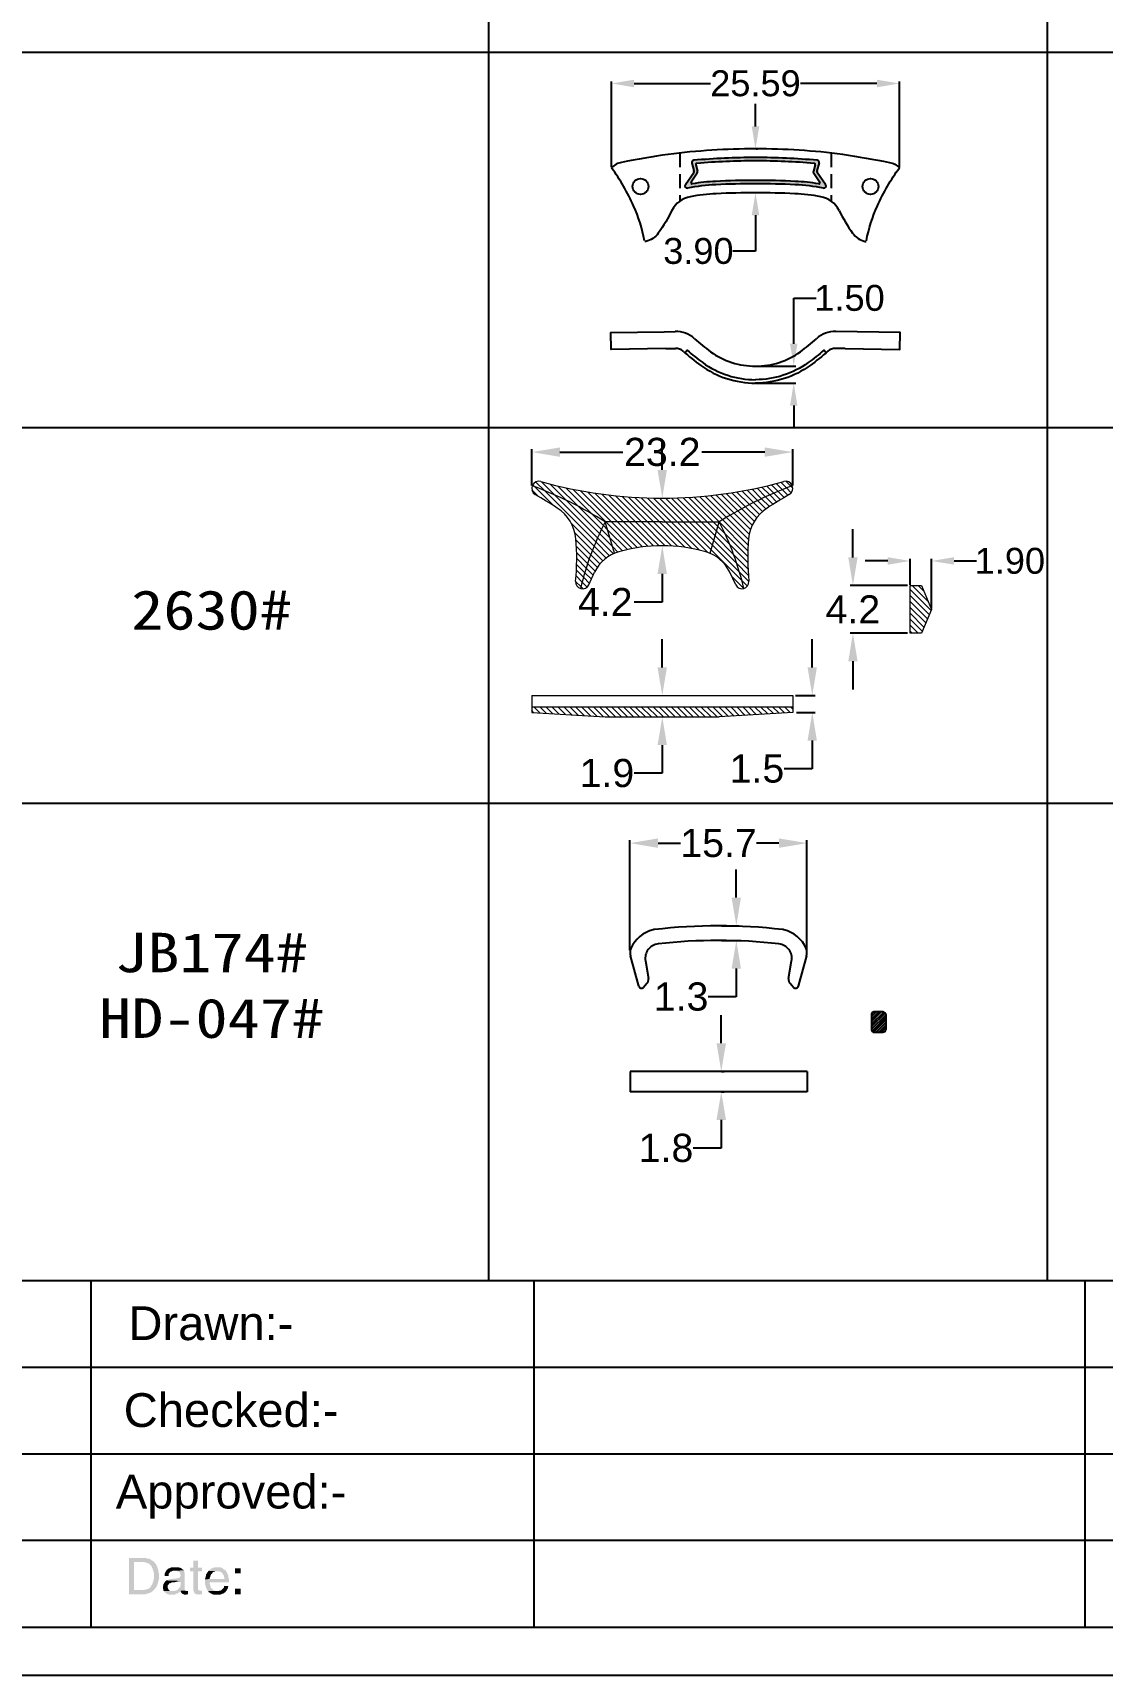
# Model space of a CAD drawing. Header units: inches. Extents: x 3613 to 8393, y -2205 to -794.
# Drawn here: x 5851 to 5946, y -1185.6 to -1039.8 of the extents above; entities that cross this region are included whole.
import ezdxf

# ---------------------------------------------------------------- set-up
doc = ezdxf.new("R2010")
doc.units = ezdxf.units.IN
doc.header["$MEASUREMENT"] = 0
doc.linetypes.add('HIDDEN2', pattern=[0.1875, 0.125, -0.0625])
doc.layers.add('Dimension', color=3, linetype='Continuous')
doc.layers.add('Hidden Line', color=1, linetype='HIDDEN2')
doc.styles.get("Standard").update_dxf_attribs({"font": 'arial.ttf'})
doc.dimstyles.new('Standard$0', dxfattribs={"dimtxt": 2.3, "dimasz": 2, "dimexe": 1, "dimexo": 1, "dimgap": 1, "dimtad": 0, "dimtih": 1, "dimtoh": 1, "dimdec": 1, "dimzin": 0, "dimdsep": 46, "dimtxsty": 'Standard', "dimcen": 0, "dimclrd": 4, "dimclre": 4, "dimclrt": 4, "dimadec": 1, "dimazin": 0, "dimtfac": 1, "dimtdec": 1, "dimtofl": 0, "dimtmove": 0, "dimatfit": 0, "dimfxl": 1, "dimtolj": 1, "dimtzin": 0, "dimarcsym": 0})
pattern_1 = [(135, (-356.43895, -276.12792), (-0.265165043, -0.265165043), [])]

# ---------------------------------------------------------------- blocks, each defined once
blk = doc.blocks.new('*D640')
at = {"color": 0, "lineweight": -2, "transparency": 16777216}
for p, q in [((5918.63, -1067.39), (5918.63, -1063.34)), ((5918.63, -1063.34), (5920.63, -1063.34)), ((5915.3, -1069.39), (5918.81, -1069.39)), ((5915.3, -1070.89), (5918.81, -1070.89)), ((5918.63, -1072.89), (5918.63, -1074.89))]:
    blk.add_line(p, q, dxfattribs=at)
at = {"color": 0, "transparency": 16777216}
for points in [[(5918.3, -1067.39), (5918.96, -1067.39), (5918.63, -1069.39)], [(5918.3, -1072.89), (5918.96, -1072.89), (5918.63, -1070.89)]]:
    blk.add_solid(points, dxfattribs=at)
at = {"layer": 'Defpoints', "color": 0, "transparency": 16777216}
for p in [(5915.23, -1069.39), (5918.63, -1069.39), (5915.23, -1070.89)]:
    blk.add_point(p, dxfattribs=at)
at = {"color": 0, "lineweight": 9, "transparency": 16777216, "insert": (5923.59, -1063.34), "char_height": 2.3, "attachment_point": 5}
blk.add_mtext('\\A1;1.50', dxfattribs=at)
blk = doc.blocks.new('*D641')
at = {"color": 0, "lineweight": -2, "transparency": 16777216}
for p, q in [((5902.44, -1051.71), (5902.44, -1044.1)), ((5904.44, -1044.28), (5911.24, -1044.28)), ((5926.03, -1044.28), (5919.23, -1044.28)), ((5928.03, -1051.71), (5928.03, -1044.1))]:
    blk.add_line(p, q, dxfattribs=at)
at = {"color": 0, "transparency": 16777216}
for points in [[(5904.44, -1043.95), (5904.44, -1044.62), (5902.44, -1044.28)], [(5926.03, -1043.95), (5926.03, -1044.62), (5928.03, -1044.28)]]:
    blk.add_solid(points, dxfattribs=at)
at = {"layer": 'Defpoints', "color": 0, "transparency": 16777216}
for p in [(5902.44, -1044.28), (5902.44, -1051.77), (5928.03, -1051.77)]:
    blk.add_point(p, dxfattribs=at)
at = {"color": 0, "lineweight": 9, "transparency": 16777216, "insert": (5915.23, -1044.28), "char_height": 2.3, "attachment_point": 5}
blk.add_mtext('\\A1;25.59', dxfattribs=at)
blk = doc.blocks.new('*D642')
at = {"color": 0, "lineweight": -2, "transparency": 16777216}
for p, q in [((5915.23, -1048.09), (5915.23, -1046.09)), ((5915.3, -1050.09), (5915.41, -1050.09)), ((5915.17, -1053.99), (5915.05, -1053.99)), ((5915.23, -1055.99), (5915.23, -1059.17)), ((5915.23, -1059.17), (5913.23, -1059.17))]:
    blk.add_line(p, q, dxfattribs=at)
at = {"color": 0, "transparency": 16777216}
for points in [[(5914.9, -1048.09), (5915.57, -1048.09), (5915.23, -1050.09)], [(5914.9, -1055.99), (5915.57, -1055.99), (5915.23, -1053.99)]]:
    blk.add_solid(points, dxfattribs=at)
at = {"layer": 'Defpoints', "color": 0, "transparency": 16777216}
for p in [(5915.23, -1050.09), (5915.23, -1053.99), (5915.23, -1053.99)]:
    blk.add_point(p, dxfattribs=at)
at = {"color": 0, "lineweight": 9, "transparency": 16777216, "insert": (5910.16, -1059.17), "char_height": 2.3, "attachment_point": 5}
blk.add_mtext('\\A1;3.90', dxfattribs=at)
blk = doc.blocks.new('*D643')
at = {"layer": 'Defpoints', "color": 0, "transparency": 16777216}
for p in [(5918.55, -1077.02), (5895.35, -1080.25), (5918.55, -1080.25)]:
    blk.add_point(p, dxfattribs=at)
at = {"layer": 'Dimension', "color": 3, "lineweight": -2, "transparency": 16777216}
for p, q in [((5895.35, -1080), (5895.35, -1076.77)), ((5897.85, -1077.02), (5903.44, -1077.02)), ((5916.05, -1077.02), (5910.45, -1077.02)), ((5918.55, -1080), (5918.55, -1076.77))]:
    blk.add_line(p, q, dxfattribs=at)
at = {"layer": 'Dimension', "color": 3, "transparency": 16777216}
for points in [[(5897.85, -1076.61), (5897.85, -1077.44), (5895.35, -1077.02)], [(5916.05, -1076.61), (5916.05, -1077.44), (5918.55, -1077.02)]]:
    blk.add_solid(points, dxfattribs=at)
at = {"layer": 'Dimension', "transparency": 16777216, "insert": (5906.95, -1077.02), "char_height": 2.5, "attachment_point": 5}
blk.add_mtext('\\A1;23.2', dxfattribs=at)
blk = doc.blocks.new('*D644')
at = {"layer": 'Defpoints', "color": 0, "transparency": 16777216}
for p in [(5906.95, -1098.64), (5906.95, -1100.54), (5906.95, -1100.54)]:
    blk.add_point(p, dxfattribs=at)
at = {"layer": 'Dimension', "color": 3, "lineweight": -2, "transparency": 16777216}
for p, q in [((5906.95, -1096.14), (5906.95, -1093.64)), ((5906.95, -1103.04), (5906.95, -1105.54)), ((5906.95, -1105.54), (5904.45, -1105.54))]:
    blk.add_line(p, q, dxfattribs=at)
at = {"layer": 'Dimension', "color": 3, "transparency": 16777216}
for points in [[(5906.53, -1096.14), (5907.36, -1096.14), (5906.95, -1098.64)], [(5906.53, -1103.04), (5907.36, -1103.04), (5906.95, -1100.54)]]:
    blk.add_solid(points, dxfattribs=at)
at = {"layer": 'Dimension', "transparency": 16777216, "insert": (5902.03, -1105.54), "char_height": 2.5, "attachment_point": 5}
blk.add_mtext('\\A1;1.9', dxfattribs=at)
blk = doc.blocks.new('*D645')
at = {"layer": 'Defpoints', "color": 0, "transparency": 16777216}
for p in [(5906.95, -1081.11), (5906.95, -1085.34), (5906.95, -1085.34)]:
    blk.add_point(p, dxfattribs=at)
at = {"layer": 'Dimension', "color": 3, "lineweight": -2, "transparency": 16777216}
for p, q in [((5906.95, -1078.61), (5906.95, -1076.11)), ((5906.95, -1087.84), (5906.95, -1090.34)), ((5906.95, -1090.34), (5904.45, -1090.34))]:
    blk.add_line(p, q, dxfattribs=at)
at = {"layer": 'Dimension', "color": 3, "transparency": 16777216}
for points in [[(5906.53, -1078.61), (5907.36, -1078.61), (5906.95, -1081.11)], [(5906.53, -1087.84), (5907.36, -1087.84), (5906.95, -1085.34)]]:
    blk.add_solid(points, dxfattribs=at)
at = {"layer": 'Dimension', "transparency": 16777216, "insert": (5901.88, -1090.34), "char_height": 2.5, "attachment_point": 5}
blk.add_mtext('\\A1;4.2', dxfattribs=at)
blk = doc.blocks.new('*D646')
at = {"layer": 'Defpoints', "color": 0, "transparency": 16777216}
for p in [(5928.98, -1088.87), (5923.89, -1093.1), (5928.98, -1093.1)]:
    blk.add_point(p, dxfattribs=at)
at = {"layer": 'Dimension', "color": 3, "lineweight": -2, "transparency": 16777216}
for p, q in [((5923.89, -1086.37), (5923.89, -1083.87)), ((5928.73, -1088.87), (5923.64, -1088.87)), ((5928.73, -1093.1), (5923.64, -1093.1)), ((5923.89, -1095.6), (5923.89, -1098.1))]:
    blk.add_line(p, q, dxfattribs=at)
at = {"layer": 'Dimension', "color": 3, "transparency": 16777216}
for points in [[(5923.48, -1086.37), (5924.31, -1086.37), (5923.89, -1088.87)], [(5923.48, -1095.6), (5924.31, -1095.6), (5923.89, -1093.1)]]:
    blk.add_solid(points, dxfattribs=at)
at = {"layer": 'Dimension', "transparency": 16777216, "insert": (5923.89, -1090.99), "char_height": 2.5, "attachment_point": 5}
blk.add_mtext('\\A1;4.2', dxfattribs=at)
blk = doc.blocks.new('*D647')
at = {"color": 0, "lineweight": -2, "transparency": 16777216}
for p, q in [((5928.98, -1088.81), (5928.98, -1086.51)), ((5930.88, -1090.92), (5930.88, -1086.51)), ((5926.98, -1086.69), (5924.98, -1086.69)), ((5932.88, -1086.69), (5934.88, -1086.69))]:
    blk.add_line(p, q, dxfattribs=at)
at = {"color": 0, "transparency": 16777216}
for points in [[(5926.98, -1086.35), (5926.98, -1087.02), (5928.98, -1086.69)], [(5932.88, -1086.35), (5932.88, -1087.02), (5930.88, -1086.69)]]:
    blk.add_solid(points, dxfattribs=at)
at = {"layer": 'Defpoints', "color": 0, "transparency": 16777216}
for p in [(5930.88, -1086.69), (5928.98, -1088.87), (5930.88, -1090.99)]:
    blk.add_point(p, dxfattribs=at)
at = {"color": 0, "lineweight": 9, "transparency": 16777216, "insert": (5937.84, -1086.69), "char_height": 2.3, "attachment_point": 5}
blk.add_mtext('\\A1;1.90', dxfattribs=at)
blk = doc.blocks.new('*D648')
at = {"layer": 'Defpoints', "color": 0, "transparency": 16777216}
for p in [(5918.55, -1098.64), (5918.64, -1100.14), (5920.28, -1100.14)]:
    blk.add_point(p, dxfattribs=at)
at = {"layer": 'Dimension', "color": 3, "lineweight": -2, "transparency": 16777216}
for p, q in [((5920.28, -1096.14), (5920.28, -1093.64)), ((5918.8, -1098.64), (5920.53, -1098.64)), ((5918.89, -1100.14), (5920.53, -1100.14)), ((5920.28, -1102.64), (5920.28, -1105.14)), ((5920.28, -1105.14), (5917.78, -1105.14))]:
    blk.add_line(p, q, dxfattribs=at)
at = {"layer": 'Dimension', "color": 3, "transparency": 16777216}
for points in [[(5919.86, -1096.14), (5920.69, -1096.14), (5920.28, -1098.64)], [(5919.86, -1102.64), (5920.69, -1102.64), (5920.28, -1100.14)]]:
    blk.add_solid(points, dxfattribs=at)
at = {"layer": 'Dimension', "transparency": 16777216, "insert": (5915.36, -1105.14), "char_height": 2.5, "attachment_point": 5}
blk.add_mtext('\\A1;1.5', dxfattribs=at)
blk = doc.blocks.new('*D649')
at = {"layer": 'Defpoints', "color": 0, "transparency": 16777216}
for p in [(5919.81, -1111.75), (5904.08, -1121.5), (5919.81, -1121.5)]:
    blk.add_point(p, dxfattribs=at)
at = {"layer": 'Dimension', "color": 3, "lineweight": -2, "transparency": 16777216}
for p, q in [((5904.08, -1121.25), (5904.08, -1111.5)), ((5906.58, -1111.75), (5908.57, -1111.75)), ((5917.31, -1111.75), (5915.33, -1111.75)), ((5919.81, -1121.25), (5919.81, -1111.5))]:
    blk.add_line(p, q, dxfattribs=at)
at = {"layer": 'Dimension', "color": 3, "transparency": 16777216}
for points in [[(5906.58, -1111.33), (5906.58, -1112.17), (5904.08, -1111.75)], [(5917.31, -1111.33), (5917.31, -1112.17), (5919.81, -1111.75)]]:
    blk.add_solid(points, dxfattribs=at)
at = {"layer": 'Dimension', "transparency": 16777216, "insert": (5911.95, -1111.75), "char_height": 2.5, "attachment_point": 5}
blk.add_mtext('\\A1;15.7', dxfattribs=at)
blk = doc.blocks.new('*D650')
at = {"layer": 'Defpoints', "color": 0, "transparency": 16777216}
for p in [(5911.95, -1119.09), (5911.95, -1120.39), (5913.53, -1120.39)]:
    blk.add_point(p, dxfattribs=at)
at = {"layer": 'Dimension', "color": 3, "lineweight": -2, "transparency": 16777216}
for p, q in [((5913.53, -1116.59), (5913.53, -1114.09)), ((5912.2, -1119.09), (5913.78, -1119.09)), ((5912.2, -1120.39), (5913.78, -1120.39)), ((5913.53, -1122.89), (5913.53, -1125.39)), ((5913.53, -1125.39), (5911.03, -1125.39))]:
    blk.add_line(p, q, dxfattribs=at)
at = {"layer": 'Dimension', "color": 3, "transparency": 16777216}
for points in [[(5913.11, -1116.59), (5913.94, -1116.59), (5913.53, -1119.09)], [(5913.11, -1122.89), (5913.94, -1122.89), (5913.53, -1120.39)]]:
    blk.add_solid(points, dxfattribs=at)
at = {"layer": 'Dimension', "transparency": 16777216, "insert": (5908.62, -1125.39), "char_height": 2.5, "attachment_point": 5}
blk.add_mtext('\\A1;1.3', dxfattribs=at)
blk = doc.blocks.new('*D651')
at = {"layer": 'Defpoints', "color": 0, "transparency": 16777216}
for p in [(5911.95, -1132.03), (5911.95, -1133.83), (5912.19, -1133.83)]:
    blk.add_point(p, dxfattribs=at)
at = {"layer": 'Dimension', "color": 3, "lineweight": -2, "transparency": 16777216}
for p, q in [((5912.19, -1129.53), (5912.19, -1127.03)), ((5912.2, -1132.03), (5912.44, -1132.03)), ((5912.2, -1133.83), (5912.44, -1133.83)), ((5912.19, -1136.33), (5912.19, -1138.83)), ((5912.19, -1138.83), (5909.69, -1138.83))]:
    blk.add_line(p, q, dxfattribs=at)
at = {"layer": 'Dimension', "color": 3, "transparency": 16777216}
for points in [[(5911.77, -1129.53), (5912.61, -1129.53), (5912.19, -1132.03)], [(5911.77, -1136.33), (5912.61, -1136.33), (5912.19, -1133.83)]]:
    blk.add_solid(points, dxfattribs=at)
at = {"layer": 'Dimension', "transparency": 16777216, "insert": (5907.28, -1138.83), "char_height": 2.5, "attachment_point": 5}
blk.add_mtext('\\A1;1.8', dxfattribs=at)

msp = doc.modelspace()

# ---------------------------------------------------------------- hatches: boundary and pattern name
h = msp.add_hatch(color=256)
h.paths.add_polyline_path([(5909.75, -1051.103, 0.4730828), (5909.576, -1051.359), (5909.766, -1052.005, -0.2249745), (5909.739, -1052.174), (5908.998, -1053.259, 0.6667948), (5909.2, -1053.569, -0.0332881), (5911.703, -1053.277, -0.0123847), (5915.233, -1053.189), (5915.233, -1052.889, 0.0123847), (5911.688, -1052.977, 0.0271502), (5909.611, -1053.194, -0.6579719), (5909.512, -1053.039), (5910.061, -1052.235, 0.2249745), (5910.087, -1052.066), (5909.924, -1051.509, -0.474262), (5910.011, -1051.382, -0.0214142), (5915.233, -1051.158), (5915.233, -1050.858, 0.0223778)])
h.paths.add_polyline_path([(5920.454, -1051.382, -0.474262), (5920.542, -1051.509), (5920.378, -1052.066, 0.2249745), (5920.404, -1052.235), (5920.953, -1053.039, -0.6579719), (5920.855, -1053.194, 0.0271502), (5918.777, -1052.977, 0.0123847), (5915.233, -1052.889), (5915.233, -1053.189, -0.0123847), (5918.762, -1053.277, -0.0332881), (5921.265, -1053.569, 0.6667948), (5921.467, -1053.259), (5920.726, -1052.174, -0.2249745), (5920.699, -1052.005), (5920.889, -1051.359, 0.4730828), (5920.715, -1051.103, 0.0223778), (5915.233, -1050.858), (5915.233, -1051.158, -0.0214142)])
at = {"lineweight": 9}
h = msp.add_hatch(dxfattribs=at)
h.set_pattern_fill('ANSI31', color=6, scale=3, angle=90, style=0)
h.set_pattern_definition(pattern_1)
h.paths.add_polyline_path([(5897.611, -1081.987, 0.0078325), (5895.653, -1080.79, -0.377674), (5895.396, -1080.003, -0.0499129), (5901.883, -1083.221, 0.0635848), (5899.691, -1089.144, -0.3652534), (5899.249, -1088.502, 0.045989), (5899.268, -1084.71, 0.2339855)])
h = msp.add_hatch(dxfattribs=at)
h.set_pattern_fill('ANSI31', color=6, scale=3, angle=90, style=0)
h.set_pattern_definition(pattern_1)
h.paths.add_polyline_path([(5918.494, -1080.003, 0.3749599), (5917.752, -1079.648, -0.0678395), (5906.945, -1081.121, -0.0678395), (5896.138, -1079.648, 0.3749599), (5895.396, -1080.003, -0.0499129), (5901.883, -1083.221), (5906.945, -1083.221), (5912.007, -1083.221, -0.0499129)])
h = msp.add_hatch(dxfattribs=at)
h.set_pattern_fill('ANSI31', color=6, scale=3, angle=90, style=0)
h.set_pattern_definition(pattern_1)
h.paths.add_polyline_path([(5916.279, -1081.987, -0.0078325), (5918.237, -1080.79, 0.377674), (5918.494, -1080.003, 0.0499129), (5912.007, -1083.221, -0.0635848), (5914.199, -1089.144, 0.3652534), (5914.641, -1088.502, -0.045989), (5914.622, -1084.71, -0.2339855)])
h = msp.add_hatch(dxfattribs=at)
h.set_pattern_fill('ANSI31', color=6, scale=3, angle=90, style=0)
h.set_pattern_definition(pattern_1)
h.paths.add_polyline_path([(5899.691, -1089.144, 0.3687706), (5900.416, -1088.814), (5900.938, -1087.696, -0.186227), (5902.695, -1086.008), (5901.883, -1083.221, 0.0635848)])
h = msp.add_hatch(dxfattribs=at)
h.set_pattern_fill('ANSI31', color=6, scale=3, angle=90, style=0)
h.set_pattern_definition(pattern_1)
h.paths.add_polyline_path([(5901.883, -1083.221), (5902.695, -1086.008, -0.0304747), (5903.084, -1085.872, -0.0689982), (5906.945, -1085.336, -0.0689982), (5910.806, -1085.872, -0.0304749), (5911.195, -1086.008), (5912.007, -1083.221), (5906.945, -1083.221)])
h = msp.add_hatch(dxfattribs=at)
h.set_pattern_fill('ANSI31', color=6, scale=3, angle=90, style=0)
h.set_pattern_definition(pattern_1)
h.paths.add_polyline_path([(5912.952, -1087.696), (5913.474, -1088.814, 0.3687706), (5914.199, -1089.144, 0.0635848), (5912.007, -1083.221), (5911.195, -1086.008, -0.186227)])
h = msp.add_hatch(dxfattribs=at)
h.set_pattern_fill('ANSI31', color=6, scale=3, angle=90, style=0)
h.set_pattern_definition([(135, (-353.9025, -285.17846), (-0.265165043, -0.265165043), [])])
h.paths.add_polyline_path([(5930.877, -1090.986), (5929.977, -1093.101), (5928.977, -1093.101), (5928.977, -1088.871), (5929.977, -1088.871)])
h = msp.add_hatch(dxfattribs=at)
h.set_pattern_fill('ANSI31', color=6, scale=3, angle=90, style=0)
h.set_pattern_definition(pattern_1)
h.paths.add_polyline_path([(5912.007, -1100.544), (5918.545, -1100.144), (5918.545, -1099.644), (5895.345, -1099.644), (5895.345, -1100.144), (5901.883, -1100.544)])
h = msp.add_hatch()
h.set_pattern_fill('ANSI31', color=6, scale=0.05, style=0)
h.set_pattern_definition([(45, (4498.70061, -323.53321), (-0.112253202, 0.112253202), [])])
h.paths.add_polyline_path([(5925.556, -1128.343, 0.4142136), (5925.756, -1128.543), (5926.536, -1128.543, 0.3803146), (5926.834, -1128.278), (5926.845, -1128.182), (5926.856, -1127.642), (5926.845, -1127.101), (5926.834, -1127.005, 0.3803146), (5926.536, -1126.741), (5925.756, -1126.741, 0.4142136), (5925.556, -1126.941)])
at = {"transparency": 33554559}
for points in [[(5860.86, -1175.248), (5859.552, -1175.248), (5859.552, -1178.453), (5861.041, -1178.453), (5861.131, -1178.408), (5861.221, -1178.408), (5861.312, -1178.363), (5861.357, -1178.363), (5861.447, -1178.317), (5861.537, -1178.272), (5861.583, -1178.227), (5861.673, -1178.182), (5861.718, -1178.137), (5861.763, -1178.092), (5860.003, -1178.092), (5860.003, -1175.61), (5860.815, -1175.61), (5861.763, -1175.564), (5861.673, -1175.519), (5861.628, -1175.474), (5861.537, -1175.429), (5861.492, -1175.384), (5861.402, -1175.339), (5861.312, -1175.294), (5861.131, -1175.294), (5861.086, -1175.248), (5860.996, -1175.248)], [(5861.763, -1175.564), (5860.815, -1175.61), (5860.951, -1175.61), (5861.041, -1175.655), (5861.131, -1175.655), (5861.176, -1175.7), (5861.267, -1175.7), (5861.357, -1175.745), (5861.402, -1175.835), (5861.447, -1175.88), (5861.537, -1175.925), (5861.583, -1176.016), (5861.583, -1176.061), (5861.628, -1176.151), (5861.673, -1176.196), (5861.673, -1176.287), (5861.718, -1176.377), (5861.718, -1176.467), (5861.763, -1176.557), (5861.763, -1177.144), (5861.718, -1177.234), (5861.718, -1177.325), (5861.673, -1177.415), (5861.673, -1177.505), (5861.628, -1177.55), (5861.583, -1177.64), (5861.537, -1177.686), (5861.492, -1177.776), (5861.492, -1177.776), (5861.447, -1177.866), (5861.357, -1177.911), (5861.312, -1177.956), (5861.221, -1178.002), (5861.131, -1178.002), (5861.086, -1178.047), (5860.996, -1178.047), (5860.906, -1178.092), (5860.003, -1178.092), (5861.763, -1178.092), (5861.853, -1178.002), (5861.853, -1178.002), (5861.898, -1177.911), (5861.944, -1177.866), (5861.989, -1177.821), (5862.034, -1177.731), (5862.079, -1177.64), (5862.079, -1177.595), (5862.124, -1177.505), (5862.124, -1177.415), (5862.169, -1177.325), (5862.169, -1177.234), (5862.214, -1177.144), (5862.214, -1176.602), (5862.169, -1176.512), (5862.169, -1176.332), (5862.124, -1176.241), (5862.124, -1176.196), (5862.079, -1176.106), (5862.079, -1176.016), (5862.034, -1175.971), (5861.989, -1175.88), (5861.944, -1175.79), (5861.898, -1175.745), (5861.853, -1175.7), (5861.808, -1175.61)], [(5865.69, -1175.474), (5865.283, -1175.474), (5865.283, -1176.106), (5864.967, -1176.106), (5864.967, -1176.422), (5865.283, -1176.422), (5865.283, -1178.137), (5865.329, -1178.227), (5865.374, -1178.317), (5865.374, -1178.363), (5865.419, -1178.408), (5865.464, -1178.408), (5865.554, -1178.453), (5865.644, -1178.453), (5865.735, -1178.498), (5865.78, -1178.498), (5865.825, -1178.453), (5866.051, -1178.453), (5866.051, -1178.137), (5865.825, -1178.137), (5865.735, -1178.092), (5865.69, -1178.047), (5865.69, -1176.422), (5866.051, -1176.422), (5866.051, -1176.106), (5865.69, -1176.106)], [(5864.426, -1176.332), (5863.613, -1176.377), (5863.794, -1176.377), (5863.839, -1176.422), (5863.929, -1176.422), (5863.975, -1176.467), (5864.065, -1176.512), (5864.11, -1176.602), (5864.11, -1176.693), (5864.155, -1176.783), (5864.155, -1176.783), (5864.11, -1176.873), (5864.11, -1176.918), (5864.065, -1176.964), (5863.975, -1177.009), (5863.929, -1177.009), (5863.839, -1177.054), (5863.343, -1177.099), (5863.207, -1177.099), (5863.117, -1177.144), (5863.027, -1177.189), (5862.982, -1177.189), (5862.891, -1177.234), (5864.155, -1177.279), (5864.155, -1177.595), (5864.11, -1177.686), (5864.11, -1177.821), (5864.065, -1177.866), (5863.975, -1177.956), (5863.929, -1178.002), (5863.884, -1178.047), (5863.839, -1178.092), (5863.749, -1178.137), (5863.659, -1178.137), (5863.568, -1178.182), (5862.666, -1178.182), (5862.711, -1178.272), (5862.801, -1178.317), (5862.846, -1178.363), (5862.891, -1178.408), (5862.982, -1178.453), (5863.027, -1178.453), (5863.117, -1178.498), (5863.613, -1178.498), (5863.659, -1178.453), (5863.749, -1178.408), (5863.839, -1178.408), (5863.884, -1178.363), (5863.975, -1178.317), (5864.065, -1178.227), (5864.065, -1178.227), (5864.155, -1178.137), (5864.561, -1178.137), (5864.516, -1178.047), (5864.516, -1176.602), (5864.471, -1176.512), (5864.471, -1176.422)], [(5863.659, -1176.061), (5863.343, -1176.061), (5863.252, -1176.106), (5863.162, -1176.151), (5863.117, -1176.151), (5863.027, -1176.196), (5862.982, -1176.241), (5862.937, -1176.287), (5862.891, -1176.332), (5862.846, -1176.377), (5862.801, -1176.467), (5862.756, -1176.557), (5862.711, -1176.648), (5862.711, -1176.828), (5863.072, -1176.828), (5863.072, -1176.693), (5863.117, -1176.602), (5863.162, -1176.557), (5863.207, -1176.467), (5863.252, -1176.467), (5863.343, -1176.422), (5863.433, -1176.377), (5863.613, -1176.377), (5864.426, -1176.332), (5864.381, -1176.287), (5864.29, -1176.241), (5864.245, -1176.196), (5864.2, -1176.151), (5864.11, -1176.106), (5864.02, -1176.106), (5863.975, -1176.061), (5863.749, -1176.061)], [(5867.405, -1176.061), (5867.179, -1176.061), (5867.089, -1176.106), (5867.044, -1176.106), (5866.953, -1176.151), (5866.863, -1176.196), (5866.818, -1176.241), (5866.728, -1176.287), (5866.682, -1176.332), (5866.637, -1176.377), (5867.405, -1176.422), (5867.585, -1176.422), (5867.675, -1176.467), (5867.766, -1176.512), (5867.811, -1176.557), (5867.856, -1176.602), (5867.856, -1176.602), (5867.901, -1176.693), (5867.946, -1176.738), (5867.991, -1176.828), (5867.991, -1176.918), (5868.036, -1177.009), (5868.036, -1177.099), (5866.728, -1177.099), (5866.321, -1177.144), (5866.321, -1177.595), (5866.367, -1177.686), (5866.367, -1177.776), (5866.412, -1177.866), (5866.412, -1177.911), (5866.457, -1178.002), (5866.502, -1178.092), (5866.547, -1178.137), (5866.592, -1178.182), (5867.405, -1178.182), (5867.314, -1178.182), (5867.224, -1178.137), (5867.134, -1178.137), (5867.089, -1178.092), (5866.998, -1178.047), (5866.953, -1178.002), (5866.908, -1177.956), (5866.863, -1177.911), (5866.818, -1177.866), (5866.818, -1177.776), (5866.773, -1177.731), (5866.773, -1177.64), (5866.728, -1177.505), (5866.728, -1177.415), (5868.443, -1177.415), (5868.443, -1177.099), (5868.398, -1177.009), (5868.398, -1176.828), (5868.352, -1176.738), (5868.307, -1176.648), (5868.307, -1176.602), (5868.262, -1176.512), (5868.217, -1176.467), (5868.172, -1176.377), (5868.127, -1176.332), (5868.036, -1176.287), (5867.991, -1176.241), (5867.901, -1176.196), (5867.856, -1176.151), (5867.766, -1176.106), (5867.675, -1176.061), (5867.495, -1176.061)], [(5866.637, -1176.377), (5866.592, -1176.422), (5866.547, -1176.512), (5866.502, -1176.557), (5866.457, -1176.648), (5866.412, -1176.693), (5866.412, -1176.783), (5866.367, -1176.873), (5866.367, -1176.964), (5866.321, -1177.054), (5866.321, -1177.144), (5866.728, -1177.099), (5866.728, -1177.009), (5866.773, -1176.918), (5866.773, -1176.828), (5866.818, -1176.783), (5866.863, -1176.693), (5866.908, -1176.648), (5866.953, -1176.602), (5866.998, -1176.512), (5867.089, -1176.467), (5867.134, -1176.467), (5867.224, -1176.422), (5867.405, -1176.422)], [(5869.481, -1176.602), (5869.481, -1176.151), (5868.984, -1176.151), (5868.984, -1176.602)], [(5862.891, -1177.234), (5862.846, -1177.279), (5862.756, -1177.325), (5862.756, -1177.37), (5862.711, -1177.415), (5862.666, -1177.505), (5862.621, -1177.55), (5862.621, -1177.64), (5862.575, -1177.731), (5862.575, -1177.956), (5862.621, -1178.047), (5862.621, -1178.137), (5862.666, -1178.182), (5863.388, -1178.182), (5863.252, -1178.182), (5863.162, -1178.137), (5863.117, -1178.092), (5863.072, -1178.047), (5863.027, -1177.956), (5862.982, -1177.866), (5862.982, -1177.731), (5863.027, -1177.64), (5863.072, -1177.595), (5863.117, -1177.505), (5863.162, -1177.505), (5863.252, -1177.46), (5863.343, -1177.415), (5863.523, -1177.415), (5863.884, -1177.325), (5864.065, -1177.325), (5864.155, -1177.279)], [(5864.561, -1178.137), (5864.155, -1178.137), (5864.155, -1178.227), (5864.652, -1178.182), (5864.652, -1178.182)], [(5864.787, -1178.182), (5864.652, -1178.182), (5864.155, -1178.227), (5864.2, -1178.317), (5864.245, -1178.363), (5864.245, -1178.363), (5864.29, -1178.408), (5864.381, -1178.453), (5864.471, -1178.498), (5864.652, -1178.498), (5864.697, -1178.453), (5864.787, -1178.453)], [(5868.398, -1177.731), (5867.991, -1177.731), (5867.991, -1177.866), (5867.946, -1177.911), (5867.856, -1178.002), (5867.811, -1178.047), (5867.766, -1178.092), (5867.675, -1178.137), (5867.585, -1178.137), (5867.495, -1178.182), (5866.592, -1178.182), (5866.637, -1178.272), (5866.728, -1178.317), (5866.773, -1178.363), (5866.863, -1178.408), (5866.953, -1178.453), (5866.998, -1178.453), (5867.089, -1178.498), (5867.675, -1178.498), (5867.766, -1178.453), (5867.856, -1178.408), (5867.901, -1178.408), (5867.991, -1178.363), (5868.036, -1178.317), (5868.127, -1178.272), (5868.172, -1178.182), (5868.217, -1178.137), (5868.262, -1178.047), (5868.307, -1178.002), (5868.352, -1177.911), (5868.352, -1177.821)], [(5869.481, -1178.453), (5869.481, -1177.956), (5868.984, -1177.956), (5868.984, -1178.453)]]:
    msp.add_hatch(color=256, dxfattribs=at).paths.add_polyline_path(points)

# ---------------------------------------------------------------- linework, layer by layer
for p, q in [((5891.505, -894.646), (5891.505, -1150.606)), ((5941.152, -894.646), (5941.152, -1150.606)), ((5775.497, -1041.506), (6171.935, -1041.506)), ((5909.576, -1051.359), (5909.766, -1052.005)), ((5909.924, -1051.509), (5910.087, -1052.066)), ((5920.542, -1051.509), (5920.378, -1052.066)), ((5920.889, -1051.359), (5920.699, -1052.005)), ((5908.998, -1053.259), (5909.739, -1052.174)), ((5910.061, -1052.235), (5909.512, -1053.039)), ((5920.404, -1052.235), (5920.953, -1053.039)), ((5921.467, -1053.259), (5920.726, -1052.174)), ((5924.97, -1058.304), (5925.07, -1058.326)), ((5907.113, -1066.326), (5908.096, -1066.309)), ((5907.255, -1067.824), (5908.122, -1067.809)), ((5923.21, -1067.824), (5922.343, -1067.809)), ((5775.497, -1074.848), (6171.935, -1074.848)), ((5775.497, -1108.189), (6171.935, -1108.189)), ((5904.855, -1124.46), (5904.118, -1121.765)), ((5905.451, -1122.21), (5905.721, -1123.772)), ((5918.174, -1123.772), (5918.444, -1122.21)), ((5919.777, -1121.765), (5919.039, -1124.46)), ((5905.588, -1124.216), (5905.284, -1124.56)), ((5918.611, -1124.56), (5918.306, -1124.216)), ((5926.536, -1126.741), (5925.756, -1126.741)), ((5926.845, -1127.101), (5926.834, -1127.005)), ((5926.856, -1127.642), (5926.845, -1127.101)), ((5925.756, -1128.543), (5926.536, -1128.543)), ((5926.834, -1128.278), (5926.845, -1128.182)), ((5926.845, -1128.182), (5926.856, -1127.642)), ((5919.812, -1132.028), (5904.082, -1132.028)), ((5919.812, -1133.828), (5904.082, -1133.828)), ((5762.68, -1181.386), (6171.935, -1181.386))]:
    msp.add_line(p, q)
at = {"color": 0, "lineweight": 9}
for p, q in [((5906.945, -1083.221), (5901.883, -1083.221)), ((5902.695, -1086.008), (5901.883, -1083.221)), ((5906.945, -1083.221), (5912.007, -1083.221)), ((5911.195, -1086.008), (5912.007, -1083.221)), ((5900.416, -1088.814), (5900.938, -1087.696)), ((5913.474, -1088.814), (5912.952, -1087.696)), ((5928.977, -1093.101), (5928.977, -1088.871)), ((5928.977, -1088.871), (5929.977, -1088.871)), ((5929.977, -1088.871), (5930.877, -1090.986)), ((5930.877, -1090.986), (5929.977, -1093.101)), ((5929.977, -1093.101), (5928.977, -1093.101)), ((5895.345, -1098.644), (5895.345, -1099.644)), ((5895.345, -1098.644), (5918.545, -1098.644)), ((5895.345, -1098.644), (5895.345, -1100.144)), ((5895.345, -1099.644), (5918.545, -1099.644)), ((5918.545, -1098.644), (5918.545, -1100.144)), ((5895.345, -1100.144), (5901.883, -1100.544)), ((5901.883, -1100.544), (5912.007, -1100.544)), ((5918.545, -1100.144), (5912.007, -1100.544))]:
    msp.add_line(p, q, dxfattribs=at)
at = {"color": 7, "true_color": 0xffffff}
for p, q in [((5925.556, -1126.941), (5925.556, -1128.343)), ((5904.082, -1132.028), (5904.082, -1133.828)), ((5919.812, -1132.028), (5919.812, -1133.828))]:
    msp.add_line(p, q, dxfattribs=at)
msp.add_lwpolyline([(6175.973, -1185.646), (6175.973, -888.646), (5755.973, -888.646), (5755.973, -1185.646)], close=True)
for points in [[(5907.48, -1050.575, 0.0050539), (5903.334, -1051.29, 0.1577926), (5902.438, -1051.77, 0.1564796)], [(5922.978, -1050.574, -0.0051241), (5927.131, -1051.29, -0.1577926), (5928.027, -1051.77, -0.1564796)], [(5905.38, -1058.245, 0.0552696), (5904.395, -1055.151, 0.0529854), (5902.438, -1051.77, 0.0529854)], [(5925.085, -1058.245, -0.0552696), (5926.071, -1055.151, -0.0529854), (5928.027, -1051.77, -0.0529854)], [(5907.827, -1055.513, -0.0390161), (5906.597, -1057.576, -0.1874897), (5905.496, -1058.304), (5905.395, -1058.326)], [(5908.807, -1068.064, 0.0266825), (5910.369, -1069.321, 0.1573351), (5915.233, -1070.89)], [(5908.964, -1068.203), (5909.161, -1067.977, 0.0238992), (5910.544, -1069.077, 0.1573351), (5915.233, -1070.59)], [(5921.502, -1068.203), (5921.304, -1067.977, -0.0238992), (5919.921, -1069.077, -0.1573351), (5915.233, -1070.59)], [(5921.658, -1068.064, -0.0266825), (5920.096, -1069.321, -0.1573351), (5915.233, -1070.89)]]:
    msp.add_lwpolyline(points, format="xyb")
for points in [[(5907.255, -1067.824), (5902.407, -1067.908), (5902.38, -1066.409), (5907.113, -1066.326)], [(5923.21, -1067.824), (5928.059, -1067.908), (5928.085, -1066.409), (5922.369, -1066.309)], [(5775.497, -1150.606), (6171.935, -1150.606)], [(5856.167, -1150.606), (5856.167, -1181.386)], [(5895.522, -1150.606), (5895.522, -1181.386)], [(5944.49, -1150.606), (5944.49, -1181.386)], [(5775.497, -1158.279), (6071.628, -1158.279)], [(5775.497, -1165.996), (6124.568, -1165.996)], [(5775.497, -1173.669), (6071.628, -1173.669)]]:
    msp.add_lwpolyline(points)
for centre in [(5905.012, -1053.427), (5925.453, -1053.427)]:
    msp.add_circle(centre, 0.7)
for centre, radius, start, end in [((5915.233, -1112.233), 62.144, 90, 97.16657), ((5915.233, -1112.233), 62.144, 82.83343, 90), ((5909.768, -1051.302), 0.2, 95.12775, 196.39985), ((5915.233, -1112.202), 61.344, 90, 95.12775), ((5910.019, -1051.481), 0.1, 94.90701, 196.39985), ((5915.233, -1112.202), 61.044, 90, 94.90701), ((5915.233, -1112.202), 61.344, 84.87225, 90), ((5915.233, -1112.202), 61.044, 85.09299, 90), ((5920.446, -1051.481), 0.1, 343.60015, 85.09299), ((5920.697, -1051.302), 0.2, 343.60015, 84.87225), ((5909.595, -1053.095), 0.1, 145.68388, 279.05904), ((5912.641, -1072.198), 19.245, 92.83821, 99.05904), ((5909.574, -1052.061), 0.2, 325.68388, 16.39985), ((5909.895, -1052.122), 0.2, 325.68388, 16.39985), ((5915.233, -1124.478), 71.589, 90, 92.83821), ((5915.233, -1124.478), 71.589, 87.16179, 90), ((5917.824, -1072.198), 19.245, 80.94096, 87.16179), ((5920.57, -1052.122), 0.2, 163.60015, 214.31612), ((5920.891, -1052.061), 0.2, 163.60015, 214.31612), ((5920.87, -1053.095), 0.1, 260.94096, 34.31612), ((5909.84, -1056.579), 2.277, 100.16738, 153.457), ((5909.164, -1053.372), 0.2, 145.68388, 280.46447), ((5912.641, -1072.198), 18.945, 92.83821, 100.46447), ((5912.641, -1072.198), 18.145, 92.83821, 100.16738), ((5915.233, -1124.478), 71.289, 90, 92.83821), ((5915.233, -1124.478), 70.489, 90, 92.83821), ((5915.233, -1124.478), 71.289, 87.16179, 90), ((5915.233, -1124.478), 70.489, 87.16179, 90), ((5917.824, -1072.198), 18.145, 79.83262, 87.16179), ((5917.824, -1072.198), 18.945, 79.53553, 87.16179), ((5920.626, -1056.579), 2.277, 26.543, 79.83262), ((5921.302, -1053.372), 0.2, 259.53553, 34.31612), ((5936.446, -1048.677), 15.408, 206.543, 215.27871), ((5925.356, -1056.522), 1.823, 215.27871, 257.75504), ((5908.139, -1068.808), 2.5, 48.12092, 91), ((5921.354, -1054.069), 17.296, 228.12092, 234.23464), ((5909.111, -1054.069), 17.296, 305.76536, 311.87908), ((5922.326, -1068.808), 2.5, 89, 131.87908), ((5908.139, -1068.808), 1, 48.12092, 91), ((5915.233, -1062.568), 6.822, 234.23464, 270), ((5915.233, -1062.568), 6.822, 270, 305.76536), ((5922.326, -1068.808), 1, 89, 131.87908), ((5906.791, -1122.229), 2.857, 103.08034, 156.92489), ((5906.371, -1120.42), 1, 96.70528, 103.08034), ((5911.947, -1167.856), 48.762, 83.29472, 96.70528), ((5917.524, -1120.42), 1, 76.91966, 83.29472), ((5917.104, -1122.229), 2.857, 23.07511, 76.91966), ((5905.082, -1121.501), 1, 156.92489, 195.30465), ((5906.732, -1121.989), 1.3, 96.48732, 189.81634), ((5911.947, -1167.856), 47.462, 83.51268, 96.48732), ((5917.163, -1121.989), 1.3, 350.18366, 83.51268), ((5918.812, -1121.501), 1, 344.69535, 23.07511), ((5905.097, -1124.394), 0.25, 195.30465, 318.45215), ((5905.177, -1123.851), 0.55, 318.45215, 8.25114), ((5918.718, -1123.851), 0.55, 171.74886, 221.54785), ((5918.798, -1124.394), 0.25, 221.54785, 344.69535), ((5926.536, -1127.041), 0.3, 6.70984, 90), ((5926.536, -1128.243), 0.3, 270, 353.29016)]:
    msp.add_arc(centre, radius, start, end)
at = {"color": 0, "lineweight": 9}
for centre, radius, start, end in [((5895.979, -1080.246), 0.634, 74.48546, 239.44957), ((5882.562, -1114.021), 36.358, 57.90045, 69.33017), ((5858.418, -1143.884), 73.263, 57.65819, 59.44957), ((5906.945, -1040.742), 40.364, 254.48546, 270), ((5906.945, -1040.742), 40.364, 270, 285.51454), ((5931.328, -1114.021), 36.358, 110.66983, 122.09955), ((5955.473, -1143.884), 73.263, 120.55043, 122.34181), ((5917.911, -1080.246), 0.634, 300.55043, 105.51454), ((5895.689, -1085.022), 3.592, 4.98038, 57.65819), ((5918.201, -1085.022), 3.592, 122.34181, 175.01962), ((5923.979, -1094.764), 24.93, 152.41741, 166.97037), ((5889.911, -1094.764), 24.93, 13.02963, 27.58259), ((5878.689, -1086.503), 20.657, 354.46824, 4.98038), ((5935.201, -1086.503), 20.657, 175.01962, 185.53176), ((5904.005, -1089.129), 3.385, 105.78821, 154.96704), ((5906.945, -1099.526), 14.19, 90, 105.78821), ((5906.945, -1099.526), 14.19, 74.21179, 90), ((5909.885, -1089.129), 3.385, 25.03296, 74.21179), ((5899.86, -1088.554), 0.614, 174.46824, 334.96704), ((5914.03, -1088.554), 0.614, 205.03296, 5.53176)]:
    msp.add_arc(centre, radius, start, end, dxfattribs=at)
at = {"color": 7, "true_color": 0xffffff}
for centre, start, end in [((5925.756, -1126.941), 90, 180), ((5925.756, -1128.343), 180, 270)]:
    msp.add_arc(centre, 0.2, start, end, dxfattribs=at)
at = {"layer": 'Hidden Line', "ltscale": 10}
for p, q in [((5908.496, -1050.456), (5908.496, -1054.741)), ((5921.969, -1050.456), (5921.969, -1054.741))]:
    msp.add_line(p, q, dxfattribs=at)

# ---------------------------------------------------------------- texts
at = {"width": 34.34827, "attachment_point": 5}
for s, insert, char_height in [('{\\fSimSun|b1|i0|c0|p2;\\W1.2;2630\\fSimSun|b1|i0|c134|p2;#}', (5866.893, -1091.068), 3.5), ('{\\fSimSun|b1|i0|c0|p2;\\W1.2;JB174\\fSimSun|b1|i0|c134|p2;#\\fSimSun|b1|i0|c0|p2;\\PHD-047#}', (5866.893, -1124.41), 3.5), ('Drawn:-', (5866.835, -1154.408), 2.9997), ('Checked:-', (5868.631, -1162.125), 2.9997), ('Approved:-', (5868.631, -1169.798), 2.9997)]:
    msp.add_mtext(s, dxfattribs=dict(at, insert=insert, char_height=char_height))

# ---------------------------------------------------------------- dimensions: what is measured, and where the dimension line sits
at = {"color": 3, "lineweight": 9}
dim = msp.add_linear_dim(base=(5902.438, -1044.284), p1=(5928.027, -1051.77), p2=(5902.438, -1051.77), dimstyle='Standard$0', override={"dimexe": 0.18, "dimexo": 0.0625, "dimgap": 0.09, "dimdec": 2, "dimcen": 0.09, "dimclrd": 0, "dimclre": 0, "dimclrt": 0, "dimtdec": 2, "dimatfit": 3, "dimfxl": 1.25}, dxfattribs=at)
dim.commit()
dim.dimension.update_dxf_attribs({"geometry": '*D641', "text_midpoint": (5915.233, -1044.284)})
for base, p1, p2, picture, middle in [((5915.233, -1053.989), (5915.233, -1050.089), (5915.233, -1053.989), '*D642', (5910.16, -1059.174)), ((5918.629, -1069.39), (5915.233, -1070.89), (5915.233, -1069.39), '*D640', (5923.594, -1063.345))]:
    dim = msp.add_linear_dim(base=base, p1=p1, p2=p2, angle=90, dimstyle='Standard$0', override={"dimexe": 0.18, "dimexo": 0.0625, "dimgap": 0.09, "dimdec": 2, "dimcen": 0.09, "dimclrd": 0, "dimclre": 0, "dimclrt": 0, "dimtdec": 2, "dimatfit": 3, "dimfxl": 1.25}, dxfattribs=at)
    dim.commit()
    dim.dimension.update_dxf_attribs({"geometry": picture, "text_midpoint": middle, "dimtype": 160})
dim = msp.add_linear_dim(base=(5930.877, -1086.688), p1=(5928.977, -1088.871), p2=(5930.877, -1090.986), dimstyle='Standard$0', override={"dimexe": 0.18, "dimexo": 0.0625, "dimgap": 0.09, "dimdec": 2, "dimcen": 0.09, "dimclrd": 0, "dimclre": 0, "dimclrt": 0, "dimtdec": 2, "dimatfit": 3, "dimfxl": 1.25}, dxfattribs=at)
dim.commit()
dim.dimension.update_dxf_attribs({"geometry": '*D647', "text_midpoint": (5937.842, -1086.688), "dimtype": 160})
at = {"layer": 'Dimension'}
for base, p1, p2, picture, middle in [((5918.545, -1077.023), (5895.345, -1080.251), (5918.545, -1080.251), '*D643', (5906.945, -1077.023)), ((5919.812, -1111.751), (5904.082, -1121.501), (5919.812, -1121.501), '*D649', (5911.947, -1111.751))]:
    dim = msp.add_linear_dim(base=base, p1=p1, p2=p2, dimstyle='Standard$0', override={"dimtxt": 2.5, "dimasz": 2.5, "dimexe": 0.25, "dimexo": 0.25, "dimgap": 0.25, "dimclrd": 3, "dimclre": 3, "dimclrt": 256, "dimadec": 2, "dimtdec": 2, "dimatfit": 3}, dxfattribs=at)
    dim.commit()
    dim.dimension.update_dxf_attribs({"geometry": picture, "text_midpoint": middle})
for base, p1, p2, angle, picture, middle, dimtype in [((5906.945, -1085.336), (5906.945, -1081.106), (5906.945, -1085.336), 270, '*D645', (5901.882, -1090.336), 161), ((5923.894, -1093.101), (5928.977, -1088.871), (5928.977, -1093.101), 90, '*D646', (5923.894, -1090.986), 160), ((5913.528, -1120.393), (5911.947, -1119.093), (5911.947, -1120.393), 90, '*D650', (5908.62, -1125.393), 160)]:
    dim = msp.add_linear_dim(base=base, p1=p1, p2=p2, angle=angle, dimstyle='Standard$0', override={"dimtxt": 2.5, "dimasz": 2.5, "dimexe": 0.25, "dimexo": 0.25, "dimgap": 0.25, "dimclrd": 3, "dimclre": 3, "dimclrt": 256, "dimadec": 2, "dimtdec": 2, "dimatfit": 3}, dxfattribs=at)
    dim.commit()
    dim.dimension.update_dxf_attribs({"geometry": picture, "text_midpoint": middle, "dimtype": dimtype})
dim = msp.add_aligned_dim(p1=(5906.945, -1098.644), p2=(5906.945, -1100.544), distance=0, dimstyle='Standard$0', override={"dimtxt": 2.5, "dimasz": 2.5, "dimexe": 0.25, "dimexo": 0.25, "dimgap": 0.25, "dimclrd": 3, "dimclre": 3, "dimclrt": 256, "dimadec": 2, "dimtdec": 2, "dimatfit": 3}, dxfattribs=at)
dim.commit()
dim.dimension.update_dxf_attribs({"geometry": '*D644', "text_midpoint": (5902.034, -1105.544)})
for base, p1, p2, picture, middle in [((5920.277, -1100.139), (5918.545, -1098.644), (5918.636, -1100.139), '*D648', (5915.359, -1105.139)), ((5912.189, -1133.828), (5911.947, -1132.028), (5911.947, -1133.828), '*D651', (5907.279, -1138.828))]:
    dim = msp.add_linear_dim(base=base, p1=p1, p2=p2, angle=90, dimstyle='Standard$0', override={"dimtxt": 2.5, "dimasz": 2.5, "dimexe": 0.25, "dimexo": 0.25, "dimgap": 0.25, "dimclrd": 3, "dimclre": 3, "dimclrt": 256, "dimadec": 2, "dimtdec": 2, "dimatfit": 3}, dxfattribs=at)
    dim.commit()
    dim.dimension.update_dxf_attribs({"geometry": picture, "text_midpoint": middle})

doc.saveas('drawing.dxf')
